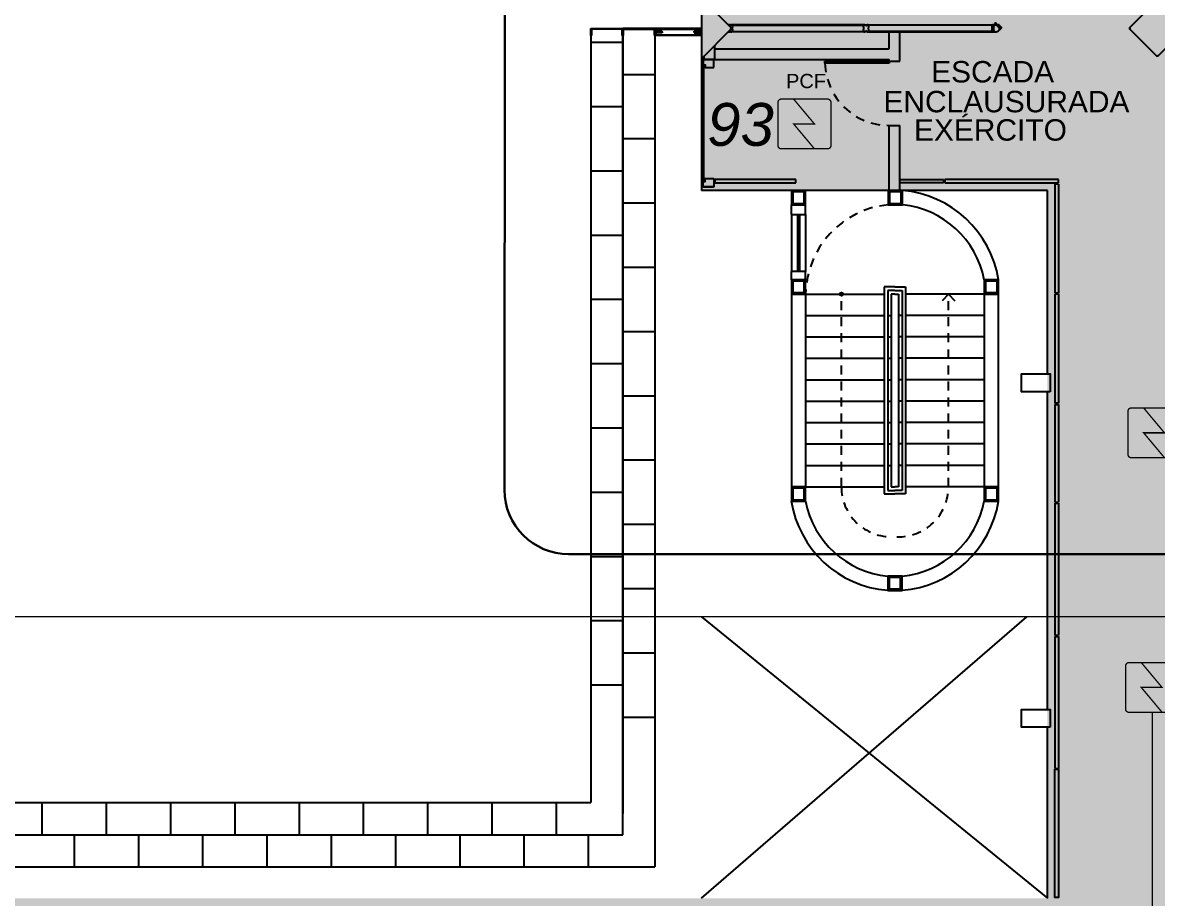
# Model space of a CAD drawing. Header units: metres. Extents: x -331 to 2982, y 362 to 2539.
# Drawn here: x 755.73 to 771.62, y 1914.63 to 1926.89 of the extents above; entities that cross this region are included whole.
import ezdxf

# ---------------------------------------------------------------- set-up
doc = ezdxf.new("R2010")
doc.units = ezdxf.units.M
doc.linetypes.add('HIDDEN2', pattern=[0.1875, 0.125, -0.0625])
doc.layers.get('0').update_dxf_attribs({"color": 251})
doc.layers.add('_corredores', color=251, linetype='Continuous', plot=False)
doc.layers.add('_salas', color=251, linetype='Continuous', plot=False)
for name, color, linetype in [('ALV', 251, 'Continuous'), ('CX', 251, 'Continuous'), ('Det', 251, 'Continuous'), ('DET. FUMAÇA', 1, 'Continuous'), ('Detector_antigo', 84, 'Continuous'), ('Div', 251, 'Continuous'), ('Est', 251, 'Continuous'), ('Pis', 251, 'Continuous'), ('Projeção', 20, 'Continuous'), ('Texto_Salas', 251, 'Continuous'), ('vid', 251, 'Continuous'), ('vis', 251, 'Continuous')]:
    doc.layers.add(name, color=color, linetype=linetype)
doc.layers.add('Botoeira_antiga', color=74, linetype='Continuous', lineweight=30)
doc.styles.add('DESTAQUE', font='arial.ttf', dxfattribs={"height": 0.4})
doc.styles.get("Standard").update_dxf_attribs({"font": 'arial.ttf', "height": 0.3})
doc.styles.add('X3G_ENTITY_1416BAE9', font='arial.ttf', dxfattribs={"height": 0.6})

# ---------------------------------------------------------------- blocks, each defined once
blk = doc.blocks.new('Detector de fumaça')
at = {"layer": 'DET. FUMAÇA', "linetype": 'Continuous', "lineweight": 15, "const_width": 0.0187}
blk.add_lwpolyline([(774.599, 539.816), (775.249, 539.816, -0.414214), (775.296, 539.769), (775.296, 539.167, -0.414214), (775.249, 539.12), (774.599, 539.12, -0.414214), (774.553, 539.167), (774.553, 539.769, -0.414214)], format="xyb", close=True, dxfattribs=at)
blk.add_lwpolyline([(774.773, 539.816), (775.064, 539.468), (774.773, 539.468), (775.064, 539.12)], dxfattribs=at)

msp = doc.modelspace()

# ---------------------------------------------------------------- hatches: boundary and pattern name
at = {"layer": '_corredores', "transparency": 33554508}
h = msp.add_hatch(color=256, dxfattribs=at)
h.dxf.hatch_style = 1
h.paths.add_polyline_path([(851.609, 1924.544), (870.379, 1924.544), (870.379, 1926.38), (870.189, 1926.38), (870.189, 1926.577), (870.003, 1926.764), (866.304, 1926.765), (866.288, 1926.731), (866.184, 1926.814), (865.422, 1927.574), (863.994, 1927.574), (862.566, 1927.574), (861.756, 1926.765), (861.72, 1926.765), (861.716, 1926.764), (861.703, 1926.763), (861.685, 1926.763), (858.091, 1926.765), (857.744, 1926.418), (857.397, 1926.765), (853.804, 1926.765), (853.788, 1926.731), (853.684, 1926.814), (852.922, 1927.574), (851.494, 1927.574), (849.748, 1927.574), (849.748, 1926.814), (849.608, 1926.814), (849.608, 1929.894), (841.234, 1929.894), (841.234, 1928.054), (840.474, 1928.054), (840.474, 1927.096), (840.756, 1926.814), (840.374, 1926.432), (840.042, 1926.765), (836.434, 1926.765), (836.419, 1926.731), (836.314, 1926.814), (835.553, 1927.574), (834.124, 1927.574), (832.696, 1927.574), (831.886, 1926.765), (831.85, 1926.765), (831.847, 1926.764), (831.833, 1926.763), (831.815, 1926.763), (828.221, 1926.765), (827.874, 1926.418), (827.528, 1926.765), (823.934, 1926.765), (823.918, 1926.731), (823.814, 1926.814), (823.052, 1927.574), (821.624, 1927.574), (820.195, 1927.574), (819.385, 1926.765), (819.35, 1926.765), (819.346, 1926.764), (819.333, 1926.763), (819.315, 1926.763), (815.721, 1926.765), (815.374, 1926.418), (815.027, 1926.765), (811.434, 1926.765), (811.418, 1926.731), (811.314, 1926.814), (810.552, 1927.574), (809.124, 1927.574), (807.695, 1927.574), (806.886, 1926.765), (806.85, 1926.765), (806.846, 1926.764), (806.833, 1926.763), (806.815, 1926.763), (803.221, 1926.765), (802.874, 1926.418), (802.527, 1926.765), (798.934, 1926.765), (798.918, 1926.731), (798.814, 1926.814), (798.052, 1927.574), (796.624, 1927.574), (795.195, 1927.574), (794.386, 1926.765), (794.35, 1926.765), (794.346, 1926.764), (794.333, 1926.763), (794.315, 1926.763), (790.721, 1926.765), (790.374, 1926.418), (790.027, 1926.765), (786.434, 1926.765), (786.418, 1926.731), (786.314, 1926.814), (785.552, 1927.574), (784.124, 1927.574), (782.696, 1927.574), (781.886, 1926.765), (781.85, 1926.765), (781.846, 1926.764), (781.833, 1926.763), (781.815, 1926.763), (778.221, 1926.765), (777.874, 1926.418), (777.527, 1926.765), (773.934, 1926.765), (773.918, 1926.731), (773.814, 1926.814), (773.052, 1927.574), (771.624, 1927.574), (770.196, 1927.574), (769.386, 1926.765), (769.35, 1926.765), (769.347, 1926.764), (769.333, 1926.763), (769.315, 1926.763), (765.615, 1926.764), (765.429, 1926.577), (765.429, 1926.38), (765.239, 1926.38), (765.239, 1924.544), (770.084, 1924.544), (770.084, 1914.631), (770.394, 1914.631), (770.394, 1905.511), (765.009, 1905.511), (765.009, 1910.811), (763.809, 1910.811), (763.809, 1905.511), (755.909, 1905.511), (755.909, 1910.811), (754.809, 1910.811), (754.809, 1905.511), (746.059, 1905.511), (746.059, 1901.896), (748.429, 1901.896), (748.429, 1903.596), (748.029, 1903.596), (748.029, 1903.796), (754.454, 1903.796), (754.454, 1903.596), (754.129, 1903.596), (754.129, 1901.896), (754.454, 1901.896), (754.454, 1901.696), (754.454, 1901.171), (757.954, 1901.171), (757.954, 1903.571), (757.954, 1903.771), (768.009, 1903.771), (768.009, 1903.751), (768.814, 1903.751), (768.814, 1895.791), (767.984, 1895.791), (767.984, 1895.771), (762.344, 1895.771), (761.069, 1895.771), (761.069, 1893.046), (754.154, 1893.046), (752.479, 1893.046), (752.479, 1860.521), (752.479, 1859.096), (752.479, 1857.621), (754.079, 1857.621), (754.079, 1860.546), (753.904, 1860.546), (753.904, 1863.421), (754.169, 1863.421), (754.169, 1887.631), (760.804, 1887.631), (760.804, 1887.721), (768.909, 1887.721), (770.309, 1887.721), (771.909, 1887.721), (773.009, 1887.721), (775.859, 1887.721), (775.859, 1886.621), (777.159, 1886.621), (777.159, 1887.721), (788.759, 1887.721), (788.759, 1886.621), (790.059, 1886.621), (790.059, 1887.721), (802.309, 1887.721), (804.009, 1887.721), (844.959, 1887.721), (844.959, 1887.896), (845.259, 1887.896), (845.259, 1887.543), (845.259, 1863.221), (807.109, 1863.221), (807.109, 1860.671), (807.109, 1860.571), (806.556, 1860.571), (806.556, 1858.751), (806.556, 1855.871), (806.556, 1855.143), (807.956, 1855.143), (807.956, 1857.121), (809.134, 1857.121), (809.134, 1860.671), (845.259, 1860.671), (845.259, 1855.977), (846.384, 1855.977), (846.384, 1856.871), (846.034, 1856.871), (846.034, 1856.971), (846.434, 1856.971), (846.434, 1860.671), (849.184, 1860.671), (849.184, 1856.971), (849.584, 1856.971), (849.584, 1856.871), (849.234, 1856.871), (849.234, 1855.977), (850.459, 1855.977), (850.459, 1860.671), (859.459, 1860.671), (859.459, 1863.221), (849.559, 1863.221), (849.559, 1888.221), (849.659, 1888.221), (849.659, 1887.721), (854.289, 1887.721), (854.289, 1895.621), (859.259, 1895.621), (859.259, 1905.521), (857.359, 1905.521), (857.359, 1905.621), (858.034, 1905.621), (858.034, 1908.221), (853.709, 1908.221), (853.709, 1908.184), (853.609, 1908.184), (853.609, 1910.121), (850.859, 1910.121), (850.86, 1912.861), (849.659, 1912.861), (849.659, 1908.921), (852.409, 1908.921), (852.409, 1903.771), (852.409, 1895.701), (852.409, 1890.371), (849.559, 1890.371), (849.559, 1908.921), (849.559, 1912.961), (852.259, 1912.961), (852.259, 1914.631), (851.609, 1914.631)])
h.paths.add_polyline_path([(845.929, 1914.631), (846.006, 1914.631), (846.006, 1905.511), (844.999, 1905.511), (844.999, 1909.911), (845.009, 1910.811), (843.809, 1910.811), (843.809, 1905.511), (835.009, 1905.511), (835.009, 1910.811), (833.809, 1910.811), (833.809, 1905.511), (825.009, 1905.511), (825.009, 1910.811), (823.809, 1910.811), (823.809, 1905.511), (815.009, 1905.511), (815.009, 1910.811), (813.809, 1910.811), (813.809, 1905.511), (805.009, 1905.511), (805.009, 1910.811), (803.809, 1910.811), (803.809, 1905.511), (795.009, 1905.511), (795.009, 1910.811), (793.809, 1910.811), (793.809, 1905.511), (785.009, 1905.511), (785.009, 1910.811), (783.809, 1910.811), (783.809, 1905.511), (775.009, 1905.511), (775.009, 1910.811), (773.979, 1910.811), (773.979, 1905.511), (773.194, 1905.511), (773.194, 1914.631), (773.124, 1914.631), (773.124, 1920.111), (775.144, 1920.111), (775.144, 1921.611), (775.124, 1921.611), (775.124, 1922.031), (773.624, 1922.031), (773.624, 1921.611), (773.164, 1921.611), (773.164, 1924.544), (845.929, 1924.543), (845.929, 1921.611), (845.469, 1921.611), (845.469, 1922.031), (843.969, 1922.031), (843.969, 1921.611), (843.949, 1920.111), (845.929, 1920.111)], flags=16)
h.paths.add_polyline_path([(851.494, 1926.432), (851.112, 1926.814), (851.494, 1927.196), (851.876, 1926.814)], flags=16)
h.paths.add_polyline_path([(845.244, 1926.432), (844.862, 1926.814), (845.244, 1927.196), (845.626, 1926.814)], flags=16)
h.paths.add_polyline_path([(845.119, 1903.801), (845.119, 1895.821), (845.259, 1895.821), (845.259, 1890.321), (839.659, 1890.321), (775.859, 1890.321), (772.984, 1890.321), (772.984, 1895.791), (771.754, 1895.791), (771.754, 1903.746), (773.099, 1903.746), (773.099, 1903.801)], flags=16)
h.paths.add_polyline_path([(834.506, 1926.814), (834.124, 1926.432), (833.742, 1926.814), (834.124, 1927.196)], flags=16)
h.paths.add_polyline_path([(863.612, 1926.814), (863.994, 1927.196), (864.376, 1926.814), (863.994, 1926.432)], flags=16)
h.paths.add_polyline_path([(845.259, 1895.821), (845.259, 1890.321), (839.659, 1890.321), (775.859, 1890.321), (772.984, 1890.321), (772.984, 1895.821), (775.859, 1895.821), (839.659, 1895.821)], flags=0)
h.paths.add_polyline_path([(822.006, 1926.814), (821.624, 1926.432), (821.242, 1926.814), (821.624, 1927.196)], flags=16)
h.paths.add_polyline_path([(809.506, 1926.814), (809.124, 1926.432), (808.742, 1926.814), (809.124, 1927.196)], flags=16)
h.paths.add_polyline_path([(797.006, 1926.814), (796.624, 1926.432), (796.242, 1926.814), (796.624, 1927.196)], flags=16)
h.paths.add_polyline_path([(784.506, 1926.814), (784.124, 1926.432), (783.742, 1926.814), (784.124, 1927.196)], flags=16)
h.paths.add_polyline_path([(772.006, 1926.814), (771.624, 1926.432), (771.242, 1926.814), (771.624, 1927.196)], flags=16)
edge = h.paths.add_edge_path(flags=16)
edge.add_line((767.555, 1893.924), (767.408, 1893.821))
edge.add_line((767.408, 1893.821), (767.203, 1894.065))
edge.add_line((767.203, 1894.065), (766.309, 1893.171))
edge.add_arc((765.909, 1892.771), 0.565, -45, 45, ccw=False)
edge.add_line((766.309, 1892.372), (767.203, 1891.477))
edge.add_line((767.203, 1891.477), (767.408, 1891.721))
edge.add_line((767.408, 1891.721), (767.555, 1891.618))
edge.add_arc((765.909, 1892.771), 2.01, 35, 325, ccw=False)
at = {"layer": '_salas', "transparency": 33554559}
h = msp.add_hatch(color=256, dxfattribs=at)
h.dxf.hatch_style = 1
h.paths.add_polyline_path([(870.379, 1937.729), (851.629, 1937.729), (851.629, 1939.284), (851.299, 1939.284), (851.299, 1937.729), (840.564, 1937.729), (840.564, 1939.284), (840.234, 1939.284), (840.234, 1937.729), (765.239, 1937.729), (765.239, 1926.38), (765.429, 1926.38), (765.429, 1926.577), (765.615, 1926.764), (769.35, 1926.765), (769.383, 1926.773), (769.434, 1926.814), (770.192, 1927.57), (770.205, 1927.583), (770.229, 1927.574), (771.624, 1927.574), (773.019, 1927.574), (773.043, 1927.583), (773.056, 1927.57), (773.814, 1926.814), (773.866, 1926.773), (773.898, 1926.765), (777.527, 1926.765), (777.867, 1926.425), (777.874, 1926.432), (778.221, 1926.765), (781.85, 1926.765), (781.882, 1926.773), (781.934, 1926.814), (782.692, 1927.57), (782.705, 1927.583), (782.729, 1927.574), (784.124, 1927.574), (785.519, 1927.574), (785.543, 1927.583), (785.556, 1927.57), (786.314, 1926.814), (786.365, 1926.773), (786.398, 1926.765), (790.027, 1926.765), (790.367, 1926.425), (790.374, 1926.432), (790.721, 1926.765), (794.35, 1926.765), (794.382, 1926.773), (794.434, 1926.814), (795.191, 1927.57), (795.205, 1927.583), (795.229, 1927.574), (796.624, 1927.574), (798.019, 1927.574), (798.043, 1927.583), (798.056, 1927.57), (798.814, 1926.814), (798.865, 1926.773), (798.898, 1926.765), (802.527, 1926.765), (802.867, 1926.425), (802.874, 1926.432), (803.221, 1926.765), (806.85, 1926.765), (806.882, 1926.773), (806.934, 1926.814), (807.691, 1927.57), (807.705, 1927.583), (807.729, 1927.574), (809.124, 1927.574), (810.519, 1927.574), (810.543, 1927.583), (810.556, 1927.57), (811.314, 1926.814), (811.365, 1926.773), (811.398, 1926.765), (815.027, 1926.765), (815.367, 1926.425), (815.374, 1926.432), (815.721, 1926.765), (819.35, 1926.765), (819.382, 1926.773), (819.434, 1926.814), (820.191, 1927.57), (820.204, 1927.583), (820.229, 1927.574), (821.624, 1927.574), (823.019, 1927.574), (823.043, 1927.583), (823.056, 1927.57), (823.814, 1926.814), (823.865, 1926.773), (823.898, 1926.765), (827.528, 1926.765), (827.867, 1926.425), (827.874, 1926.432), (828.221, 1926.765), (831.85, 1926.765), (831.883, 1926.773), (831.935, 1926.814), (832.692, 1927.57), (832.705, 1927.583), (832.729, 1927.574), (834.124, 1927.574), (835.519, 1927.574), (835.544, 1927.583), (835.557, 1927.57), (836.314, 1926.814), (836.366, 1926.773), (836.398, 1926.765), (840.042, 1926.765), (840.374, 1926.432), (840.756, 1926.814), (840.474, 1927.096), (840.474, 1928.054), (841.234, 1928.054), (841.234, 1929.894), (849.608, 1929.894), (849.608, 1926.814), (849.748, 1926.814), (849.748, 1927.574), (851.494, 1927.574), (852.889, 1927.574), (852.913, 1927.583), (852.926, 1927.57), (853.684, 1926.814), (853.736, 1926.773), (853.768, 1926.765), (857.397, 1926.765), (857.737, 1926.425), (857.744, 1926.432), (858.091, 1926.765), (861.72, 1926.765), (861.752, 1926.773), (861.804, 1926.814), (862.562, 1927.57), (862.575, 1927.583), (862.599, 1927.574), (863.994, 1927.574), (865.389, 1927.574), (865.413, 1927.583), (865.426, 1927.57), (866.184, 1926.814), (866.235, 1926.773), (866.268, 1926.765), (870.003, 1926.764), (870.189, 1926.577), (870.189, 1926.38), (870.379, 1926.38), (870.379, 1926.38)])
h = msp.add_hatch(color=256, dxfattribs=at)
h.dxf.hatch_style = 1
h.paths.add_polyline_path([(771.624, 1926.432), (772.006, 1926.814), (771.624, 1927.196), (771.242, 1926.814)])
h.paths.add_polyline_path([(784.506, 1926.814), (784.124, 1927.196), (783.742, 1926.814), (784.124, 1926.432)])
h = msp.add_hatch(color=256, dxfattribs=at)
h.dxf.hatch_style = 1
h.paths.add_polyline_path([(746.059, 1914.631), (746.059, 1905.511), (754.809, 1905.511), (754.809, 1910.811), (755.909, 1910.811), (755.909, 1905.511), (763.809, 1905.511), (763.809, 1910.811), (765.009, 1910.811), (765.009, 1905.511), (770.394, 1905.511), (770.394, 1914.631)])

# ---------------------------------------------------------------- linework, layer by layer
at = {"color": 251}
for p, q in [((767.855, 1924.344), (768.055, 1924.344)), ((768.699, 1923.094), (768.611, 1922.999)), ((768.699, 1923.094), (768.787, 1922.999))]:
    msp.add_line(p, q, dxfattribs=at)
for points in [[(766.699, 1924.344), (766.699, 1924.544), (766.499, 1924.544), (766.499, 1924.344)], [(766.519, 1924.524), (766.519, 1924.364), (766.679, 1924.364), (766.679, 1924.524)], [(768.035, 1924.524), (767.875, 1924.524), (767.875, 1924.364), (768.035, 1924.364)], [(766.699, 1923.094), (766.699, 1923.294), (766.499, 1923.294), (766.499, 1923.094)], [(766.519, 1923.274), (766.519, 1923.114), (766.679, 1923.114), (766.679, 1923.274)], [(769.399, 1923.094), (769.399, 1923.294), (769.199, 1923.294), (769.199, 1923.094)], [(769.219, 1923.274), (769.219, 1923.114), (769.379, 1923.114), (769.379, 1923.274)], [(766.699, 1920.194), (766.699, 1920.394), (766.499, 1920.394), (766.499, 1920.194)], [(766.519, 1920.374), (766.519, 1920.214), (766.679, 1920.214), (766.679, 1920.374)], [(769.399, 1920.194), (769.399, 1920.394), (769.199, 1920.394), (769.199, 1920.194)], [(769.219, 1920.374), (769.219, 1920.214), (769.379, 1920.214), (769.379, 1920.374)], [(768.049, 1919.144), (767.849, 1919.144), (767.849, 1918.944), (768.049, 1918.944)], [(768.029, 1919.124), (767.869, 1919.124), (767.869, 1918.964), (768.029, 1918.964)], [(768.029, 1919.124), (767.869, 1919.124), (767.869, 1918.964), (768.029, 1918.964)]]:
    msp.add_lwpolyline(points, close=True, dxfattribs=at)
for points in [[(768.055, 1924.344), (768.055, 1924.544), (767.855, 1924.544), (767.855, 1924.344)], [(767.849, 1919.144), (767.849, 1918.944), (768.049, 1918.944), (768.049, 1919.144)]]:
    msp.add_lwpolyline(points, dxfattribs=at)
msp.add_circle((767.199, 1923.094), 0.0234, dxfattribs=at)
at = {"layer": 'ALV', "color": 251}
for p, q in [((765.429, 1926.38), (765.429, 1926.577)), ((765.413, 1926.38), (765.429, 1926.38)), ((768.019, 1924.699), (768.631, 1924.699)), ((768.631, 1924.649), (768.028, 1924.649)), ((768.631, 1924.699), (768.631, 1924.649)), ((766.499, 1924.209), (766.499, 1924.344)), ((766.699, 1924.209), (766.699, 1924.344)), ((766.499, 1923.294), (766.499, 1923.409)), ((766.699, 1923.294), (766.699, 1923.409)), ((766.499, 1923.094), (766.499, 1920.395)), ((766.699, 1923.094), (766.699, 1920.394)), ((767.899, 1923.094), (767.899, 1920.394)), ((767.949, 1923.094), (767.899, 1923.094)), ((767.949, 1923.094), (767.999, 1923.094)), ((767.999, 1923.094), (767.999, 1920.394)), ((769.199, 1923.094), (769.199, 1920.394)), ((769.399, 1920.394), (769.399, 1923.094)), ((767.899, 1920.394), (767.949, 1920.394)), ((767.999, 1920.394), (767.949, 1920.394))]:
    msp.add_line(p, q, dxfattribs=at)
at = {"layer": 'ALV'}
for points in [[(765.658, 1926.821), (765.642, 1926.837), (765.642, 1926.864), (765.615, 1926.864)], [(765.615, 1926.764), (765.642, 1926.764), (765.642, 1926.792), (765.658, 1926.807)]]:
    msp.add_lwpolyline(points, dxfattribs=at)
at = {"layer": 'ALV', "color": 251}
for centre, radius, start, end in [((767.926, 1923.057), 1.493, 9.1441, 85.0384), ((767.92, 1923.048), 1.303, 10.8966, 84.0476), ((767.963, 1920.422), 1.482, 188.8292, 265.576), ((767.968, 1920.43), 1.291, 190.5091, 264.7036), ((767.93, 1920.43), 1.291, 275.2964, 349.4909), ((767.935, 1920.422), 1.482, 274.4143, 351.1742)]:
    msp.add_arc(centre, radius, start, end, dxfattribs=at)
at = {"layer": 'Botoeira_antiga'}
for p, q in [((762.493, 1939.492), (762.48, 1920.352)), ((763.38, 1919.452), (871.635, 1919.452))]:
    msp.add_line(p, q, dxfattribs=at)
msp.add_arc((763.38, 1920.352), 0.9, 180, 270, dxfattribs=at)
at = {"layer": 'CX', "color": 251}
for p, q in [((763.689, 1926.714), (763.689, 1926.814)), ((763.689, 1926.814), (764.139, 1926.814)), ((763.699, 1926.714), (763.689, 1926.714)), ((764.129, 1926.804), (763.699, 1926.804)), ((763.699, 1926.804), (763.699, 1926.714)), ((764.129, 1926.714), (764.129, 1926.804)), ((764.139, 1926.714), (764.129, 1926.714)), ((764.589, 1926.814), (764.139, 1926.814)), ((764.139, 1926.814), (764.139, 1926.714)), ((764.139, 1926.814), (764.139, 1926.714)), ((764.139, 1926.714), (764.149, 1926.714)), ((764.149, 1926.714), (764.149, 1926.804)), ((764.149, 1926.804), (764.579, 1926.804)), ((764.579, 1926.804), (764.579, 1926.714)), ((764.579, 1926.714), (764.589, 1926.714)), ((765.239, 1926.814), (764.589, 1926.814)), ((764.589, 1926.814), (764.589, 1926.764)), ((764.589, 1926.714), (764.589, 1926.814)), ((764.589, 1926.714), (764.589, 1926.764)), ((764.589, 1926.764), (764.689, 1926.764)), ((764.589, 1926.764), (764.689, 1926.764)), ((765.239, 1926.714), (764.589, 1926.714)), ((764.599, 1926.774), (764.599, 1926.804)), ((764.599, 1926.804), (765.229, 1926.804)), ((764.689, 1926.774), (764.599, 1926.774)), ((764.689, 1926.754), (764.599, 1926.754)), ((764.599, 1926.754), (764.599, 1926.724)), ((764.599, 1926.724), (765.229, 1926.724)), ((764.689, 1926.764), (764.689, 1926.774)), ((764.689, 1926.764), (764.689, 1926.754)), ((765.139, 1926.764), (765.139, 1926.774)), ((765.139, 1926.774), (765.229, 1926.774)), ((765.239, 1926.764), (765.139, 1926.764)), ((765.139, 1926.764), (765.139, 1926.754)), ((765.239, 1926.764), (765.139, 1926.764)), ((765.139, 1926.754), (765.229, 1926.754)), ((765.229, 1926.774), (765.229, 1926.804)), ((765.229, 1926.754), (765.229, 1926.724)), ((765.239, 1926.814), (765.239, 1926.764)), ((765.239, 1926.714), (765.239, 1926.814)), ((765.239, 1926.714), (765.239, 1926.764)), ((765.429, 1926.38), (765.429, 1926.577)), ((765.41, 1926.38), (765.264, 1926.38)), ((765.264, 1926.38), (765.41, 1926.38)), ((765.41, 1926.38), (765.264, 1926.38)), ((765.264, 1926.38), (765.41, 1926.38)), ((765.41, 1926.38), (765.264, 1926.38)), ((765.264, 1926.38), (765.41, 1926.38)), ((765.413, 1926.38), (765.429, 1926.38)), ((765.264, 1924.594), (765.41, 1924.594)), ((765.41, 1924.594), (765.264, 1924.594)), ((765.264, 1924.594), (765.41, 1924.594)), ((765.41, 1924.594), (765.264, 1924.594)), ((765.264, 1924.594), (765.41, 1924.594)), ((765.41, 1924.594), (765.264, 1924.594))]:
    msp.add_line(p, q, dxfattribs=at)
at = {"layer": 'CX', "color": 251, "linetype": 'ByBlock'}
for p, q in [((765.429, 1926.38), (765.429, 1926.577)), ((765.413, 1926.38), (765.429, 1926.38))]:
    msp.add_line(p, q, dxfattribs=at)
at = {"layer": 'CX'}
for points in [[(765.642, 1926.792), (765.658, 1926.807), (765.651, 1926.814), (765.658, 1926.821), (765.642, 1926.837), (765.642, 1926.859, -0.439162), (765.648, 1926.866), (765.666, 1926.866, -0.414214), (765.667, 1926.865), (765.667, 1926.864), (765.652, 1926.864), (765.652, 1926.857), (765.667, 1926.857, -0.322891), (765.673, 1926.852), (765.673, 1926.831, -0.13729), (765.672, 1926.829), (765.671, 1926.826, 0.13729), (765.67, 1926.823), (765.67, 1926.815), (765.67, 1926.806, 0.13729), (765.671, 1926.803), (765.672, 1926.8, -0.13729), (765.673, 1926.798), (765.673, 1926.778, -0.322891), (765.667, 1926.772), (765.652, 1926.772), (765.652, 1926.765), (765.667, 1926.765), (765.667, 1926.765, -0.414214), (765.666, 1926.764), (765.648, 1926.764, -0.439162), (765.642, 1926.77)], [(767.543, 1926.857), (767.547, 1926.857, -0.414214), (767.55, 1926.854), (767.55, 1926.859, -0.439162), (767.556, 1926.866), (767.574, 1926.866, -0.414214), (767.575, 1926.865), (767.575, 1926.864), (767.56, 1926.864), (767.56, 1926.857), (767.575, 1926.857, -0.322891), (767.58, 1926.852), (767.58, 1926.831, -0.13729), (767.58, 1926.829), (767.578, 1926.826, 0.13729), (767.577, 1926.823), (767.577, 1926.815), (767.577, 1926.806, 0.13729), (767.578, 1926.803), (767.58, 1926.8, -0.13729), (767.58, 1926.798), (767.58, 1926.778, -0.322891), (767.575, 1926.772), (767.56, 1926.772), (767.56, 1926.765), (767.575, 1926.765), (767.575, 1926.765, -0.414214), (767.574, 1926.764), (767.556, 1926.764, -0.439162), (767.55, 1926.77), (767.55, 1926.776, -0.414214), (767.547, 1926.773), (767.543, 1926.773, -0.414214), (767.54, 1926.776), (767.54, 1926.77, -0.439162), (767.534, 1926.764), (767.516, 1926.764, -0.414214), (767.515, 1926.765), (767.515, 1926.765), (767.53, 1926.765), (767.53, 1926.772), (767.515, 1926.772, -0.322891), (767.509, 1926.778), (767.509, 1926.798, -0.13729), (767.51, 1926.8), (767.512, 1926.803, 0.13729), (767.512, 1926.806), (767.512, 1926.815), (767.512, 1926.823, 0.13729), (767.512, 1926.826), (767.51, 1926.829, -0.13729), (767.509, 1926.831), (767.509, 1926.852, -0.322891), (767.515, 1926.857), (767.53, 1926.857), (767.53, 1926.864), (767.515, 1926.864), (767.515, 1926.865, -0.414214), (767.516, 1926.866), (767.534, 1926.866, -0.439162), (767.54, 1926.859), (767.54, 1926.854, -0.414214)], [(769.309, 1926.798, -0.13729), (769.309, 1926.801), (769.311, 1926.804, 0.13729), (769.312, 1926.806), (769.312, 1926.815), (769.312, 1926.824, 0.13729), (769.311, 1926.827), (769.309, 1926.829, -0.13729), (769.309, 1926.832), (769.309, 1926.852, -0.322891), (769.314, 1926.857), (769.329, 1926.857), (769.329, 1926.865), (769.314, 1926.865), (769.314, 1926.865, -0.414214), (769.315, 1926.866), (769.333, 1926.866, -0.439162), (769.339, 1926.86), (769.339, 1926.85), (769.326, 1926.85), (769.326, 1926.833, 0.414214), (769.327, 1926.833), (769.328, 1926.833), (769.328, 1926.834, -0.414214), (769.329, 1926.835), (769.331, 1926.835), (769.331, 1926.815), (769.331, 1926.795), (769.329, 1926.795, -0.414214), (769.328, 1926.797), (769.328, 1926.798), (769.327, 1926.798, 0.414214), (769.326, 1926.797), (769.326, 1926.78), (769.339, 1926.78), (769.339, 1926.77, -0.439162), (769.333, 1926.763), (769.315, 1926.763, -0.414214), (769.314, 1926.764), (769.314, 1926.764), (769.329, 1926.764), (769.329, 1926.772), (769.314, 1926.772, -0.322891), (769.309, 1926.777)], [(769.326, 1926.78), (769.341, 1926.78), (769.341, 1926.769, 0.440902), (769.347, 1926.764, 0.152386), (769.414, 1926.792, 0.440902), (769.415, 1926.8), (769.407, 1926.807), (769.417, 1926.818), (769.405, 1926.83, 0.414214), (769.405, 1926.83), (769.404, 1926.829), (769.405, 1926.829, -0.414214), (769.405, 1926.826), (769.404, 1926.825), (769.375, 1926.854), (769.376, 1926.855, -0.414214), (769.379, 1926.855), (769.379, 1926.854), (769.38, 1926.855, 0.414214), (769.38, 1926.855), (769.368, 1926.868), (769.357, 1926.857), (769.35, 1926.865, 0.668179), (769.341, 1926.861), (769.341, 1926.85), (769.326, 1926.85), (769.326, 1926.833, 0.414214), (769.327, 1926.833), (769.328, 1926.833), (769.328, 1926.834, -0.414214), (769.329, 1926.835), (769.331, 1926.835), (769.331, 1926.815), (769.331, 1926.795), (769.329, 1926.795, -0.414214), (769.328, 1926.797), (769.328, 1926.798), (769.327, 1926.798, 0.414214), (769.326, 1926.797)], [(769.358, 1926.857), (769.351, 1926.864, -0.414214), (769.351, 1926.871), (769.36, 1926.88, -0.414214), (769.362, 1926.88), (769.37, 1926.872), (769.369, 1926.871), (769.37, 1926.871), (769.371, 1926.872), (769.371, 1926.872), (769.362, 1926.881, 0.294496), (769.36, 1926.882, -3.099483), (769.364, 1926.888), (769.366, 1926.886), (769.365, 1926.885), (769.386, 1926.864), (769.384, 1926.862), (769.374, 1926.872), (769.374, 1926.871), (769.383, 1926.863), (769.381, 1926.86), (769.381, 1926.86), (769.382, 1926.861), (769.39, 1926.853), (769.395, 1926.858), (769.396, 1926.855), (769.4, 1926.86), (769.397, 1926.86), (769.403, 1926.866, -0.414214), (769.406, 1926.866), (769.434, 1926.837, -0.414214), (769.434, 1926.814), (769.421, 1926.8, -0.422579), (769.414, 1926.801), (769.407, 1926.808), (769.417, 1926.818), (769.405, 1926.83, 0.414214), (769.405, 1926.83), (769.404, 1926.829), (769.405, 1926.829, -0.414214), (769.405, 1926.826), (769.404, 1926.825), (769.375, 1926.854), (769.376, 1926.855, -0.414214), (769.379, 1926.855), (769.379, 1926.854), (769.38, 1926.855, 0.414214), (769.38, 1926.855), (769.368, 1926.868)]]:
    msp.add_lwpolyline(points, format="xyb", close=True, dxfattribs=at)
msp.add_lwpolyline([(765.239, 1926.388), (765.239, 1926.38), (765.279, 1926.38), (765.279, 1926.428)], dxfattribs=at)
msp.add_lwpolyline([(765.239, 1926.388), (765.239, 1926.38), (765.279, 1926.38), (765.279, 1926.428)], dxfattribs=at)
msp.add_lwpolyline([(765.239, 1926.388), (765.239, 1926.38), (765.279, 1926.38), (765.279, 1926.428)], dxfattribs=at)
at = {"layer": 'CX', "color": 251}
for points in [[(765.413, 1926.265), (765.413, 1926.344), (765.413, 1926.38), (765.264, 1926.38), (765.264, 1926.35), (765.265, 1926.35), (765.265, 1926.305), (765.293, 1926.305), (765.293, 1926.265)], [(765.413, 1926.265), (765.413, 1926.344), (765.413, 1926.38), (765.264, 1926.38), (765.264, 1926.35), (765.265, 1926.35), (765.265, 1926.305), (765.293, 1926.305), (765.293, 1926.265)], [(765.413, 1926.265), (765.413, 1926.344), (765.413, 1926.38), (765.264, 1926.38), (765.264, 1926.35), (765.265, 1926.35), (765.265, 1926.305), (765.293, 1926.305), (765.293, 1926.265)], [(765.413, 1924.71), (765.413, 1924.63), (765.413, 1924.594), (765.264, 1924.594), (765.264, 1924.624), (765.265, 1924.624), (765.265, 1924.669), (765.293, 1924.669), (765.293, 1924.71)], [(765.413, 1924.71), (765.413, 1924.63), (765.413, 1924.594), (765.264, 1924.594), (765.264, 1924.624), (765.265, 1924.624), (765.265, 1924.669), (765.293, 1924.669), (765.293, 1924.71)], [(765.413, 1924.71), (765.413, 1924.63), (765.413, 1924.594), (765.264, 1924.594), (765.264, 1924.624), (765.265, 1924.624), (765.265, 1924.669), (765.293, 1924.669), (765.293, 1924.71)], [(770.124, 1921.726), (769.724, 1921.726), (769.724, 1921.976), (770.124, 1921.976)], [(770.124, 1917.026), (769.724, 1917.026), (769.724, 1917.276), (770.124, 1917.276)]]:
    msp.add_lwpolyline(points, close=True, dxfattribs=at)
at = {"layer": 'Det', "color": 251}
for p, q in [((763.689, 1926.719), (763.689, 1915.971)), ((764.139, 1926.719), (764.139, 1915.82)), ((764.139, 1915.521), (764.139, 1926.719)), ((764.589, 1926.719), (764.589, 1915.071)), ((763.689, 1926.62), (764.139, 1926.62)), ((764.139, 1926.17), (764.589, 1926.17)), ((763.689, 1925.72), (764.139, 1925.72)), ((764.139, 1925.27), (764.589, 1925.27)), ((763.689, 1924.82), (764.139, 1924.82)), ((764.139, 1924.37), (764.589, 1924.37)), ((763.689, 1923.92), (764.139, 1923.92)), ((764.139, 1923.47), (764.589, 1923.47)), ((763.689, 1923.02), (764.139, 1923.02)), ((764.139, 1922.57), (764.589, 1922.57)), ((763.689, 1922.12), (764.139, 1922.12)), ((764.139, 1921.67), (764.589, 1921.67)), ((763.689, 1921.22), (764.139, 1921.22)), ((764.139, 1920.77), (764.589, 1920.77)), ((763.689, 1920.32), (764.139, 1920.32)), ((764.139, 1919.87), (764.589, 1919.87)), ((763.689, 1919.42), (764.139, 1919.42)), ((764.139, 1918.97), (764.589, 1918.97)), ((765.239, 1914.631), (769.798, 1918.572)), ((765.239, 1918.572), (770.084, 1914.631)), ((763.689, 1918.52), (764.139, 1918.52)), ((764.139, 1918.07), (764.589, 1918.07)), ((763.689, 1917.62), (764.139, 1917.62)), ((764.139, 1917.17), (764.589, 1917.17)), ((745.179, 1915.971), (763.689, 1915.971)), ((756.009, 1915.521), (756.009, 1915.971)), ((756.909, 1915.521), (756.909, 1915.971)), ((757.809, 1915.521), (757.809, 1915.971)), ((758.709, 1915.521), (758.709, 1915.971)), ((759.609, 1915.521), (759.609, 1915.971)), ((760.509, 1915.521), (760.509, 1915.971)), ((761.409, 1915.521), (761.409, 1915.971)), ((762.309, 1915.521), (762.309, 1915.971)), ((763.209, 1915.521), (763.209, 1915.971)), ((745.629, 1915.521), (764.139, 1915.521)), ((756.459, 1915.071), (756.459, 1915.521)), ((757.359, 1915.071), (757.359, 1915.521)), ((758.259, 1915.071), (758.259, 1915.521)), ((759.159, 1915.071), (759.159, 1915.521)), ((760.059, 1915.071), (760.059, 1915.521)), ((760.959, 1915.071), (760.959, 1915.521)), ((761.859, 1915.071), (761.859, 1915.521)), ((762.759, 1915.071), (762.759, 1915.521)), ((763.659, 1915.071), (763.659, 1915.521)), ((745.629, 1915.071), (764.589, 1915.071)), ((759.609, 1915.071), (759.609, 1915.071)), ((760.509, 1915.071), (760.509, 1915.071)), ((761.409, 1915.071), (761.409, 1915.071))]:
    msp.add_line(p, q, dxfattribs=at)
at = {"layer": 'Div', "color": 230, "linetype": 'Continuous', "lineweight": 0}
msp.add_line((871.689, 1918.572), (742.174, 1918.572), dxfattribs=at)
at = {"layer": 'Div', "color": 150, "linetype": 'Continuous', "lineweight": 0}
msp.add_line((771.551, 1917.237), (771.551, 1904.51), dxfattribs=at)
at = {"layer": 'Est'}
msp.add_lwpolyline([(765.239, 1926.388), (765.658, 1926.807), (765.651, 1926.814), (765.658, 1926.821), (765.239, 1927.24)], close=True, dxfattribs=at)
at = {"layer": 'Est', "color": 251}
msp.add_lwpolyline([(771.617, 1927.203), (771.624, 1927.196), (771.631, 1927.203), (772.013, 1926.821), (772.006, 1926.814), (772.013, 1926.807), (771.631, 1926.425), (771.624, 1926.432), (771.617, 1926.425), (771.235, 1926.807), (771.242, 1926.814), (771.235, 1926.821)], close=True, dxfattribs=at)
at = {"layer": 'Pis', "color": 251}
for p, q in [((765.239, 1926.38), (765.239, 1924.544)), ((765.239, 1926.38), (765.239, 1924.544)), ((765.239, 1926.38), (765.239, 1924.544)), ((766.969, 1926.355), (767.869, 1926.355)), ((767.869, 1926.355), (767.869, 1926.325)), ((767.869, 1926.325), (766.969, 1926.325)), ((770.084, 1924.544), (765.239, 1924.544)), ((766.699, 1924.544), (765.239, 1924.544)), ((770.084, 1921.976), (770.084, 1924.544)), ((766.699, 1923.094), (767.799, 1923.094)), ((769.199, 1923.094), (768.099, 1923.094)), ((766.699, 1922.794), (767.799, 1922.794)), ((767.849, 1922.794), (767.899, 1922.794)), ((768.049, 1922.794), (767.999, 1922.794)), ((769.199, 1922.794), (768.099, 1922.794)), ((766.699, 1922.494), (767.799, 1922.494)), ((767.849, 1922.494), (767.899, 1922.494)), ((768.049, 1922.494), (767.999, 1922.494)), ((769.199, 1922.494), (768.099, 1922.494)), ((766.699, 1922.194), (767.799, 1922.194)), ((767.849, 1922.194), (767.899, 1922.194)), ((768.049, 1922.194), (767.999, 1922.194)), ((769.199, 1922.194), (768.099, 1922.194)), ((766.699, 1921.894), (767.799, 1921.894)), ((767.849, 1921.894), (767.899, 1921.894)), ((768.049, 1921.894), (767.999, 1921.894)), ((769.199, 1921.894), (768.099, 1921.894)), ((766.699, 1921.594), (767.799, 1921.594)), ((767.849, 1921.594), (767.899, 1921.594)), ((768.049, 1921.594), (767.999, 1921.594)), ((769.199, 1921.594), (768.099, 1921.594)), ((770.084, 1917.276), (770.084, 1921.726)), ((766.699, 1921.294), (767.799, 1921.294)), ((767.849, 1921.294), (767.899, 1921.294)), ((768.049, 1921.294), (767.999, 1921.294)), ((769.199, 1921.294), (768.099, 1921.294)), ((766.699, 1920.994), (767.799, 1920.994)), ((767.849, 1920.994), (767.899, 1920.994)), ((768.049, 1920.994), (767.999, 1920.994)), ((769.199, 1920.994), (768.099, 1920.994)), ((766.699, 1920.694), (767.799, 1920.694)), ((767.849, 1920.694), (767.899, 1920.694)), ((768.049, 1920.694), (767.999, 1920.694)), ((769.199, 1920.694), (768.099, 1920.694)), ((766.699, 1920.394), (767.799, 1920.394)), ((769.199, 1920.394), (768.099, 1920.394)), ((770.084, 1914.631), (770.084, 1917.026))]:
    msp.add_line(p, q, dxfattribs=at)
at = {"layer": 'Pis', "color": 251, "linetype": 'HIDDEN2'}
for p, q in [((767.199, 1920.394), (767.199, 1923.094)), ((768.699, 1920.394), (768.699, 1923.094))]:
    msp.add_line(p, q, dxfattribs=at)
for centre, radius, start, end in [((767.869, 1926.355), 0.9, 181.9092, 270), ((767.979, 1923.07), 1.28, 95.5651, 178.9213), ((767.899, 1920.394), 0.7, 180, 272.0467), ((767.999, 1920.394), 0.7, 267.9533, 0)]:
    msp.add_arc(centre, radius, start, end, dxfattribs=at)
at = {"layer": 'Projeção', "color": 251}
for p, q in [((767.869, 1926.53), (767.869, 1926.765)), ((768.019, 1926.355), (768.019, 1926.765)), ((765.429, 1926.53), (767.869, 1926.53)), ((765.429, 1926.38), (767.869, 1926.38)), ((766.969, 1926.325), (766.969, 1926.355)), ((767.869, 1926.355), (767.869, 1926.38)), ((767.869, 1926.355), (768.019, 1926.355)), ((767.869, 1924.544), (767.869, 1925.455)), ((767.869, 1925.455), (768.019, 1925.455)), ((768.019, 1924.544), (768.019, 1925.455)), ((766.499, 1924.209), (766.499, 1923.409)), ((766.499, 1924.209), (766.699, 1924.209)), ((766.584, 1924.209), (766.584, 1923.409)), ((766.614, 1924.209), (766.614, 1923.409)), ((766.699, 1924.209), (766.699, 1923.409)), ((766.699, 1924.209), (766.699, 1923.409)), ((766.699, 1923.409), (766.499, 1923.409))]:
    msp.add_line(p, q, dxfattribs=at)
at = {"layer": 'Projeção'}
msp.add_line((768.019, 1924.544), (768.019, 1925.044), dxfattribs=at)
at = {"layer": 'vid', "color": 251, "linetype": 'ByBlock', "ltscale": 5}
for p, q in [((766.563, 1924.699), (765.429, 1924.699)), ((765.429, 1924.699), (765.429, 1924.649)), ((765.429, 1924.649), (766.563, 1924.649)), ((766.563, 1924.649), (766.563, 1924.699)), ((768.631, 1924.649), (768.028, 1924.649)), ((768.631, 1924.699), (768.631, 1924.649)), ((770.239, 1924.699), (768.647, 1924.699)), ((768.647, 1924.699), (768.647, 1924.649)), ((768.647, 1924.649), (770.239, 1924.649)), ((770.239, 1924.649), (770.239, 1924.699))]:
    msp.add_line(p, q, dxfattribs=at)
at = {"layer": 'vid', "color": 251, "ltscale": 5}
for p, q in [((770.239, 1924.633), (770.189, 1924.633)), ((770.189, 1924.633), (770.189, 1923.107)), ((770.239, 1924.633), (770.239, 1923.107)), ((770.239, 1923.107), (770.189, 1923.107)), ((770.239, 1923.091), (770.189, 1923.091)), ((770.189, 1923.091), (770.189, 1921.565)), ((770.239, 1923.091), (770.239, 1921.565)), ((770.239, 1921.565), (770.189, 1921.565)), ((770.189, 1921.549), (770.239, 1921.549)), ((770.189, 1921.549), (770.189, 1920.181)), ((770.239, 1921.549), (770.239, 1920.181)), ((770.189, 1920.181), (770.239, 1920.181)), ((770.189, 1920.165), (770.189, 1918.315)), ((770.189, 1920.165), (770.239, 1920.165)), ((770.239, 1920.165), (770.239, 1918.315)), ((770.189, 1918.315), (770.239, 1918.315)), ((770.189, 1918.299), (770.189, 1916.449)), ((770.189, 1918.299), (770.239, 1918.299)), ((770.239, 1918.299), (770.239, 1916.449)), ((770.189, 1916.449), (770.239, 1916.449))]:
    msp.add_line(p, q, dxfattribs=at)
at = {"layer": 'vid'}
for points in [[(767.53, 1926.864), (765.652, 1926.864), (765.652, 1926.858), (767.53, 1926.858)], [(767.56, 1926.864), (769.329, 1926.864), (769.329, 1926.858), (767.56, 1926.858)], [(767.53, 1926.765), (765.652, 1926.765), (765.652, 1926.771), (767.53, 1926.771)], [(767.56, 1926.765), (769.329, 1926.765), (769.329, 1926.771), (767.56, 1926.771)]]:
    msp.add_lwpolyline(points, dxfattribs=at)
at = {"layer": 'vid', "color": 251, "linetype": 'ByBlock'}
msp.add_lwpolyline([(765.274, 1924.669), (765.274, 1926.305), (765.264, 1926.305), (765.264, 1924.669)], close=True, dxfattribs=at)
at = {"layer": 'vid', "color": 251}
msp.add_lwpolyline([(765.274, 1924.669), (765.274, 1926.305), (765.264, 1926.305), (765.264, 1924.669)], close=True, dxfattribs=at)
msp.add_lwpolyline([(765.274, 1924.669), (765.274, 1926.305), (765.264, 1926.305), (765.264, 1924.669)], close=True, dxfattribs=at)
at = {"layer": 'vid', "color": 251, "linetype": 'ByBlock', "ltscale": 5}
msp.add_lwpolyline([(770.189, 1916.441), (770.239, 1916.441), (770.239, 1914.641), (770.189, 1914.641)], close=True, dxfattribs=at)
at = {"layer": 'vis', "color": 251}
for p, q in [((767.799, 1923.194), (767.799, 1920.294)), ((767.949, 1923.194), (767.799, 1923.194)), ((767.949, 1923.194), (768.099, 1923.194)), ((768.099, 1923.194), (768.099, 1920.294)), ((767.949, 1923.144), (767.849, 1923.144)), ((767.849, 1923.144), (767.849, 1920.344)), ((767.949, 1923.144), (768.049, 1923.144)), ((768.049, 1923.144), (768.049, 1920.344)), ((767.849, 1920.344), (767.949, 1920.344)), ((768.049, 1920.344), (767.949, 1920.344)), ((767.799, 1920.294), (767.949, 1920.294)), ((768.099, 1920.294), (767.949, 1920.294))]:
    msp.add_line(p, q, dxfattribs=at)

# ---------------------------------------------------------------- block references
at = {"layer": 'DET. FUMAÇA', "linetype": 'Continuous', "lineweight": 0}
for p in [(-8.242, 1386.008), (-3.34, 1381.682), (-3.373, 1378.116)]:
    msp.add_blockref('Detector de fumaça', p, dxfattribs=at)

# ---------------------------------------------------------------- texts
at = {"layer": 'Detector_antigo', "linetype": 'Continuous', "lineweight": 0, "insert": (765.321, 1925.769), "char_height": 0.6, "attachment_point": 1, "style": 'X3G_ENTITY_1416BAE9'}
msp.add_mtext_dynamic_manual_height_columns('{\\fArial|b0|i1|c0|p34;93}', width=13.3188, gutter_width=2.5, heights=[0], dxfattribs=at)
at = {"layer": 'Projeção', "color": 251, "insert": (766.425, 1926.177), "char_height": 0.2, "attachment_point": 1}
msp.add_mtext_dynamic_manual_height_columns('PCF', width=1.0726, gutter_width=1.5, heights=[0], dxfattribs=at)
at = {"layer": 'Texto_Salas', "color": 251, "style": 'DESTAQUE'}
for s, p in [('ESCADA ', (768.456, 1926.057)), ('ENCLAUSURADA', (767.788, 1925.639)), ('EXÉRCITO', (768.216, 1925.242))]:
    msp.add_text(s, height=0.3, dxfattribs=at).set_placement(p)

doc.saveas('drawing.dxf')
